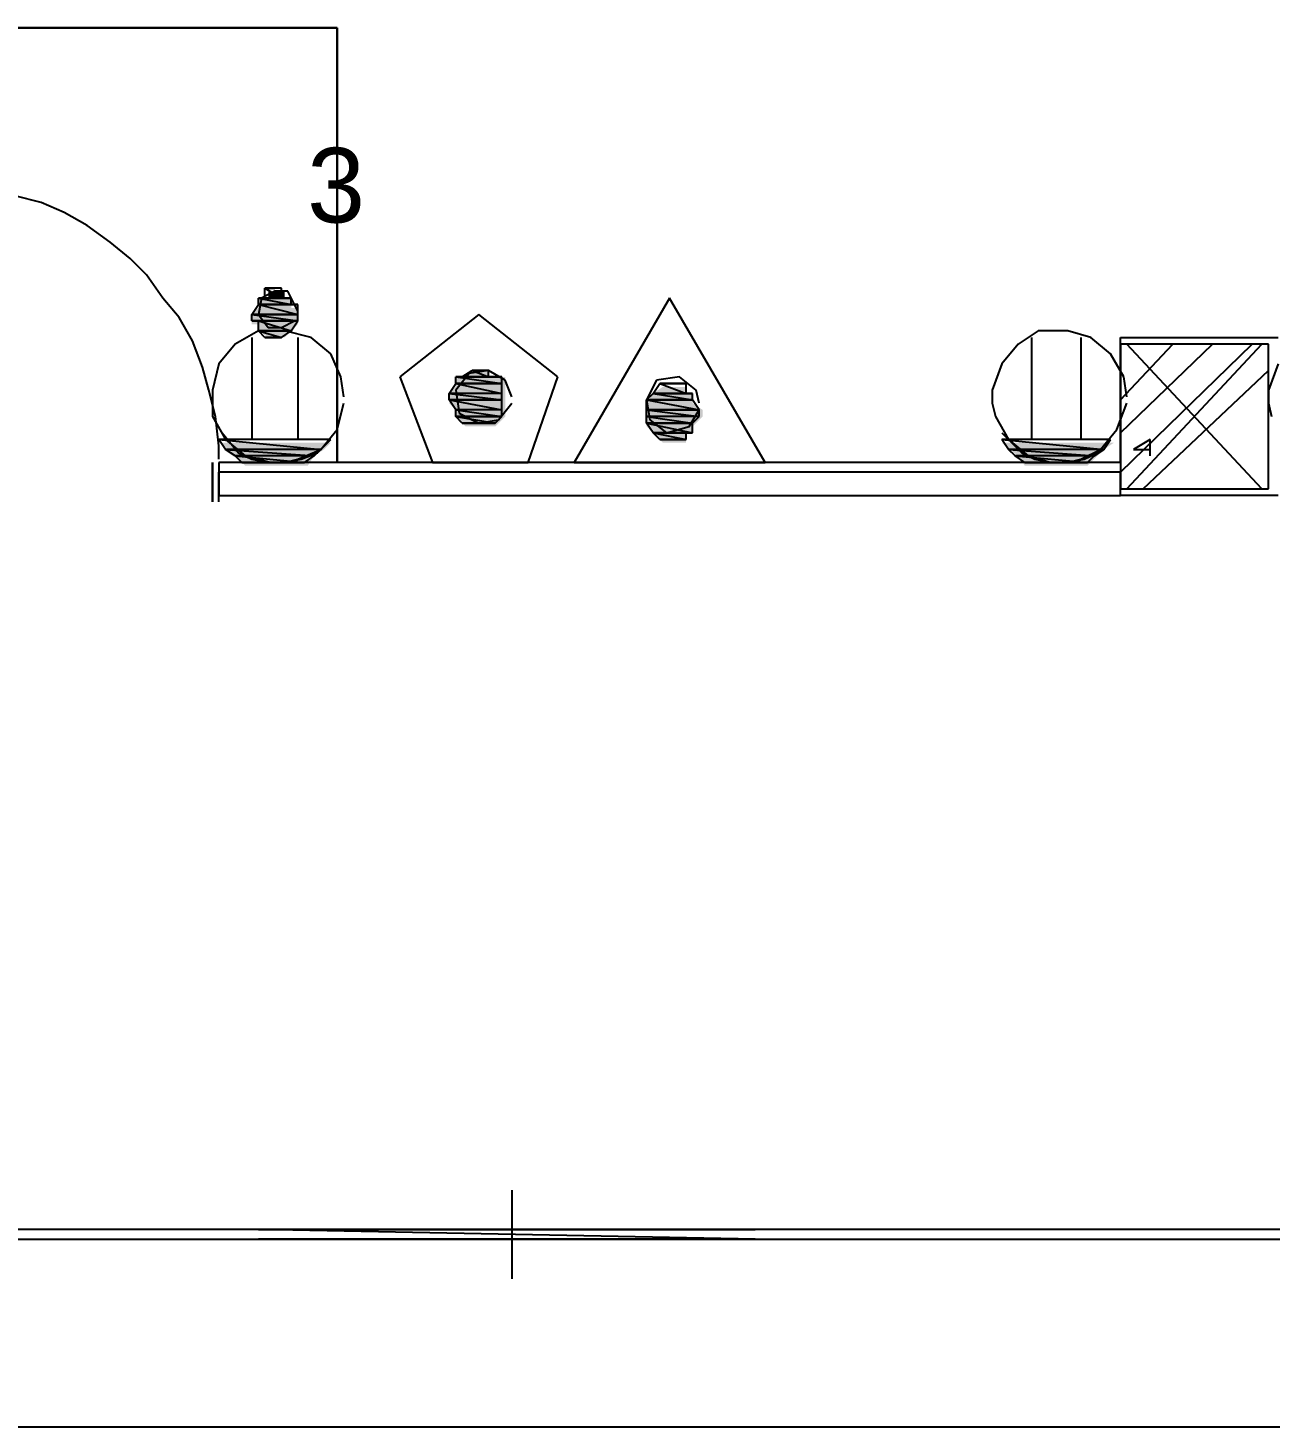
# Model space of a CAD drawing. Header units: millimetres. Extents: x 5 to 415, y 48 to 251.
# Drawn here: x 309.1 to 315.76, y 219.55 to 227.05 of the extents above; entities that cross this region are included whole.
import ezdxf

# ---------------------------------------------------------------- set-up
doc = ezdxf.new("R2010")
doc.units = ezdxf.units.MM
for name, color, linetype in [('H', 7, 'Continuous'), ('P', 7, 'Continuous'), ('T', 7, 'Continuous')]:
    doc.layers.add(name, color=color, linetype=linetype)

msp = doc.modelspace()

# ---------------------------------------------------------------- hatches: boundary and pattern name
at = {"layer": 'H', "linetype": 'Continuous'}
for points in [[(310.339, 225.548), (310.339, 225.601), (310.515, 225.601), (310.515, 225.548), (310.339, 225.548)], [(310.392, 225.601), (310.392, 225.637), (310.48, 225.637), (310.48, 225.601), (310.392, 225.601)], [(310.303, 225.513), (310.339, 225.548), (310.55, 225.548), (310.55, 225.513), (310.303, 225.513)], [(310.303, 225.46), (310.303, 225.513), (310.55, 225.513), (310.55, 225.46), (310.303, 225.46)], [(310.339, 225.425), (310.339, 225.46), (310.55, 225.46), (310.515, 225.425), (310.339, 225.425)], [(310.392, 225.39), (310.339, 225.425), (310.515, 225.425), (310.48, 225.39), (310.392, 225.39)], [(311.45, 225.178), (311.485, 225.213), (311.573, 225.213), (311.573, 225.178), (311.45, 225.178)], [(311.397, 225.125), (311.397, 225.178), (311.662, 225.178), (311.662, 225.125), (311.397, 225.125)], [(311.362, 225.09), (311.397, 225.125), (311.662, 225.125), (311.662, 225.09), (311.362, 225.09)], [(311.362, 225.037), (311.362, 225.09), (311.662, 225.09), (311.662, 225.037), (311.362, 225.037)], [(312.42, 225.037), (312.455, 225.09), (312.667, 225.09), (312.667, 225.037), (312.42, 225.037)], [(312.455, 225.09), (312.508, 225.125), (312.632, 225.125), (312.632, 225.09), (312.455, 225.09)], [(311.397, 225.002), (311.362, 225.037), (311.662, 225.037), (311.662, 225.002), (311.397, 225.002)], [(311.397, 224.966), (311.397, 225.002), (311.662, 225.002), (311.662, 224.966), (311.397, 224.966)], [(312.42, 225.002), (312.42, 225.037), (312.667, 225.037), (312.72, 225.002), (312.42, 225.002)], [(312.42, 224.966), (312.42, 225.002), (312.72, 225.002), (312.72, 224.966), (312.42, 224.966)], [(311.45, 224.913), (311.397, 224.966), (311.662, 224.966), (311.609, 224.913), (311.45, 224.913)], [(312.42, 224.913), (312.42, 224.966), (312.72, 224.966), (312.667, 224.913), (312.42, 224.913)], [(312.455, 224.878), (312.42, 224.913), (312.667, 224.913), (312.667, 224.878), (312.455, 224.878)], [(312.508, 224.825), (312.455, 224.878), (312.632, 224.878), (312.632, 224.825), (312.508, 224.825)], [(310.18, 224.79), (310.127, 224.825), (310.727, 224.825), (310.691, 224.79), (310.18, 224.79)], [(310.215, 224.755), (310.18, 224.79), (310.691, 224.79), (310.638, 224.755), (310.215, 224.755)], [(314.36, 224.79), (314.325, 224.825), (314.925, 224.825), (314.872, 224.79), (314.36, 224.79)], [(314.413, 224.755), (314.36, 224.79), (314.872, 224.79), (314.837, 224.755), (314.413, 224.755)], [(310.268, 224.702), (310.215, 224.755), (310.638, 224.755), (310.603, 224.702), (310.268, 224.702)], [(314.448, 224.702), (314.413, 224.755), (314.837, 224.755), (314.784, 224.702), (314.448, 224.702)]]:
    msp.add_hatch(color=256, dxfattribs=at).paths.add_polyline_path(points)

# ---------------------------------------------------------------- linework, layer by layer
at = {"layer": 'P'}
for points in [[(310.762, 227.048), (308.31, 227.048)], [(308.31, 227.048), (310.762, 227.048)], [(310.762, 224.719), (310.762, 227.048)], [(310.762, 227.048), (310.762, 224.719)], [(309.174, 226.113), (309.033, 226.148)], [(309.298, 226.06), (309.174, 226.113)], [(309.421, 225.989), (309.298, 226.06)], [(309.545, 225.901), (309.421, 225.989)], [(309.651, 225.813), (309.545, 225.901)], [(309.739, 225.725), (309.651, 225.813)], [(309.827, 225.601), (309.739, 225.725)], [(309.915, 225.496), (309.827, 225.601)], [(310.356, 225.601), (310.339, 225.513)], [(310.515, 225.601), (310.339, 225.601)], [(310.339, 225.601), (310.374, 225.601)], [(310.515, 225.601), (310.339, 225.601)], [(310.339, 225.601), (310.515, 225.601)], [(310.339, 225.601), (310.515, 225.601)], [(310.515, 225.601), (310.339, 225.601)], [(310.515, 225.601), (310.339, 225.601)], [(310.339, 225.601), (310.515, 225.566)], [(310.339, 225.601), (310.515, 225.566)], [(310.339, 225.566), (310.339, 225.601)], [(310.427, 225.637), (310.356, 225.601)], [(310.427, 225.654), (310.374, 225.654)], [(310.374, 225.654), (310.427, 225.654)], [(310.462, 225.654), (310.374, 225.654)], [(310.374, 225.654), (310.462, 225.601)], [(310.374, 225.654), (310.462, 225.601)], [(310.374, 225.601), (310.374, 225.654)], [(310.462, 225.601), (310.374, 225.601)], [(310.462, 225.601), (310.374, 225.601)], [(310.374, 225.601), (310.515, 225.601)], [(310.374, 225.601), (310.515, 225.601)], [(310.497, 225.637), (310.427, 225.637)], [(310.462, 225.654), (310.462, 225.654)], [(310.462, 225.654), (310.462, 225.654)], [(310.462, 225.601), (310.462, 225.654)], [(310.515, 225.601), (310.462, 225.601)], [(310.55, 225.531), (310.497, 225.637)], [(310.515, 225.601), (310.515, 225.601)], [(310.515, 225.601), (310.515, 225.601)], [(310.515, 225.566), (310.515, 225.601)], [(312.543, 225.601), (312.032, 224.719)], [(313.055, 224.719), (312.543, 225.601)], [(310.303, 225.513), (310.339, 225.566)], [(310.55, 225.513), (310.303, 225.513)], [(310.55, 225.513), (310.303, 225.513)], [(310.303, 225.513), (310.55, 225.513)], [(310.303, 225.513), (310.55, 225.513)], [(310.55, 225.513), (310.303, 225.513)], [(310.55, 225.513), (310.303, 225.513)], [(310.303, 225.513), (310.55, 225.478)], [(310.303, 225.513), (310.55, 225.478)], [(310.303, 225.478), (310.303, 225.513)], [(310.515, 225.566), (310.339, 225.566)], [(310.55, 225.566), (310.339, 225.566)], [(310.339, 225.566), (310.55, 225.566)], [(310.55, 225.566), (310.339, 225.566)], [(310.339, 225.566), (310.515, 225.566)], [(310.55, 225.566), (310.339, 225.566)], [(310.339, 225.566), (310.55, 225.513)], [(310.339, 225.566), (310.55, 225.513)], [(310.339, 225.513), (310.392, 225.443)], [(310.515, 225.566), (310.55, 225.566)], [(310.55, 225.513), (310.55, 225.566)], [(310.55, 225.513), (310.55, 225.513)], [(310.55, 225.513), (310.55, 225.513)], [(310.55, 225.478), (310.55, 225.513)], [(311.52, 225.513), (311.097, 225.178)], [(311.944, 225.178), (311.52, 225.513)], [(309.986, 225.372), (309.915, 225.496)], [(310.55, 225.478), (310.303, 225.478)], [(310.55, 225.478), (310.303, 225.478)], [(310.303, 225.478), (310.339, 225.478)], [(310.303, 225.478), (310.55, 225.478)], [(310.55, 225.478), (310.303, 225.478)], [(310.339, 225.478), (310.55, 225.478)], [(310.55, 225.478), (310.339, 225.478)], [(310.339, 225.478), (310.515, 225.425)], [(310.339, 225.478), (310.515, 225.425)], [(310.339, 225.425), (310.339, 225.478)], [(310.392, 225.443), (310.462, 225.443)], [(310.462, 225.443), (310.533, 225.478)], [(310.515, 225.425), (310.55, 225.478)], [(310.55, 225.478), (310.55, 225.478)], [(310.039, 225.231), (309.986, 225.372)], [(310.339, 225.425), (310.215, 225.354)], [(310.339, 225.425), (310.215, 225.354)], [(310.303, 225.39), (310.303, 224.843)], [(310.409, 225.425), (310.339, 225.425)], [(310.409, 225.425), (310.339, 225.425)], [(310.515, 225.425), (310.339, 225.425)], [(310.515, 225.425), (310.339, 225.425)], [(310.339, 225.425), (310.515, 225.425)], [(310.339, 225.425), (310.515, 225.425)], [(310.515, 225.425), (310.339, 225.425)], [(310.515, 225.425), (310.339, 225.425)], [(310.339, 225.425), (310.515, 225.425)], [(310.515, 225.425), (310.339, 225.425)], [(310.339, 225.425), (310.515, 225.425)], [(310.515, 225.425), (310.339, 225.425)], [(310.339, 225.425), (310.462, 225.39)], [(310.339, 225.425), (310.462, 225.39)], [(310.374, 225.39), (310.339, 225.425)], [(310.462, 225.39), (310.374, 225.39)], [(310.462, 225.39), (310.374, 225.39)], [(310.374, 225.39), (310.462, 225.39)], [(310.374, 225.39), (310.462, 225.39)], [(310.462, 225.39), (310.374, 225.39)], [(310.427, 225.39), (310.374, 225.39)], [(310.374, 225.39), (310.427, 225.39)], [(310.48, 225.425), (310.409, 225.425)], [(310.48, 225.425), (310.409, 225.425)], [(310.427, 225.39), (310.462, 225.39)], [(310.462, 225.39), (310.427, 225.39)], [(310.462, 225.39), (310.515, 225.425)], [(310.462, 225.39), (310.462, 225.39)], [(310.462, 225.39), (310.462, 225.39)], [(310.621, 225.39), (310.48, 225.425)], [(310.621, 225.39), (310.48, 225.425)], [(310.515, 225.425), (310.515, 225.425)], [(310.515, 225.425), (310.515, 225.425)], [(310.515, 225.425), (310.515, 225.425)], [(310.55, 225.39), (310.55, 224.843)], [(310.727, 225.302), (310.621, 225.39)], [(310.727, 225.302), (310.621, 225.39)], [(314.519, 225.425), (314.413, 225.354)], [(314.519, 225.425), (314.413, 225.354)], [(314.484, 225.39), (314.484, 224.843)], [(314.59, 225.425), (314.519, 225.425)], [(314.59, 225.425), (314.519, 225.425)], [(314.678, 225.425), (314.59, 225.425)], [(314.678, 225.425), (314.59, 225.425)], [(314.801, 225.39), (314.678, 225.425)], [(314.801, 225.39), (314.678, 225.425)], [(314.748, 225.39), (314.748, 224.843)], [(314.907, 225.302), (314.801, 225.39)], [(314.907, 225.302), (314.801, 225.39)], [(314.96, 224.719), (314.96, 225.39)], [(314.96, 225.39), (315.807, 225.39)], [(310.215, 225.354), (310.127, 225.249)], [(310.215, 225.354), (310.127, 225.249)], [(310.78, 225.178), (310.727, 225.302)], [(310.78, 225.178), (310.727, 225.302)], [(314.413, 225.354), (314.325, 225.249)], [(314.413, 225.354), (314.325, 225.249)], [(314.978, 225.178), (314.907, 225.302)], [(314.978, 225.178), (314.907, 225.302)], [(314.96, 225.055), (315.242, 225.354)], [(314.96, 224.878), (315.454, 225.354)], [(314.96, 224.667), (315.666, 225.354)], [(314.96, 225.354), (314.96, 224.578)], [(315.754, 225.354), (314.96, 225.354)], [(315.718, 224.578), (314.995, 225.354)], [(314.995, 224.578), (315.718, 225.354)], [(315.754, 224.578), (315.754, 225.354)], [(310.074, 225.108), (310.039, 225.231)], [(310.127, 225.249), (310.092, 225.108)], [(310.127, 225.249), (310.092, 225.108)], [(311.432, 225.178), (311.485, 225.213)], [(311.573, 225.213), (311.468, 225.196)], [(311.52, 225.213), (311.485, 225.213)], [(311.485, 225.213), (311.52, 225.213)], [(311.573, 225.213), (311.485, 225.213)], [(311.485, 225.213), (311.573, 225.178)], [(311.485, 225.213), (311.573, 225.178)], [(311.662, 225.16), (311.573, 225.213)], [(311.573, 225.213), (311.573, 225.213)], [(311.573, 225.213), (311.573, 225.213)], [(311.573, 225.178), (311.573, 225.213)], [(314.325, 225.249), (314.272, 225.108)], [(314.325, 225.249), (314.272, 225.108)], [(315.083, 224.578), (315.754, 225.213)], [(315.807, 225.249), (315.754, 225.108)], [(315.807, 225.249), (315.754, 225.108)], [(310.797, 225.072), (310.78, 225.178)], [(310.797, 225.072), (310.78, 225.178)], [(311.097, 225.178), (311.273, 224.719)], [(311.362, 225.09), (311.397, 225.143)], [(311.468, 225.196), (311.397, 225.108)], [(311.644, 225.178), (311.397, 225.178)], [(311.397, 225.178), (311.432, 225.178)], [(311.644, 225.178), (311.397, 225.178)], [(311.397, 225.178), (311.644, 225.143)], [(311.397, 225.178), (311.644, 225.143)], [(311.397, 225.143), (311.397, 225.178)], [(311.644, 225.143), (311.397, 225.143)], [(311.644, 225.143), (311.397, 225.143)], [(311.397, 225.143), (311.644, 225.143)], [(311.397, 225.143), (311.644, 225.143)], [(311.644, 225.143), (311.397, 225.143)], [(311.644, 225.143), (311.397, 225.143)], [(311.397, 225.143), (311.644, 225.09)], [(311.397, 225.143), (311.644, 225.09)], [(311.573, 225.178), (311.432, 225.178)], [(311.609, 225.178), (311.432, 225.178)], [(311.432, 225.178), (311.609, 225.178)], [(311.609, 225.178), (311.432, 225.178)], [(311.432, 225.178), (311.573, 225.178)], [(311.609, 225.178), (311.432, 225.178)], [(311.432, 225.178), (311.644, 225.178)], [(311.432, 225.178), (311.644, 225.178)], [(311.573, 225.178), (311.609, 225.178)], [(311.644, 225.178), (311.609, 225.178)], [(311.644, 225.143), (311.644, 225.178)], [(311.644, 225.143), (311.644, 225.143)], [(311.644, 225.143), (311.644, 225.143)], [(311.644, 225.09), (311.644, 225.143)], [(311.697, 225.072), (311.662, 225.16)], [(311.785, 224.719), (311.944, 225.178)], [(312.473, 225.16), (312.42, 225.055)], [(312.455, 225.09), (312.491, 225.143)], [(312.596, 225.178), (312.473, 225.16)], [(312.543, 225.143), (312.491, 225.143)], [(312.491, 225.143), (312.543, 225.143)], [(312.632, 225.143), (312.491, 225.143)], [(312.491, 225.143), (312.632, 225.143)], [(312.632, 225.143), (312.491, 225.143)], [(312.491, 225.143), (312.579, 225.143)], [(312.632, 225.143), (312.491, 225.143)], [(312.491, 225.143), (312.632, 225.09)], [(312.491, 225.143), (312.632, 225.09)], [(312.579, 225.143), (312.579, 225.143)], [(312.579, 225.143), (312.579, 225.143)], [(312.579, 225.143), (312.632, 225.143)], [(312.685, 225.108), (312.596, 225.178)], [(312.632, 225.09), (312.632, 225.143)], [(314.995, 225.072), (314.978, 225.178)], [(314.995, 225.072), (314.978, 225.178)], [(310.109, 224.966), (310.074, 225.108)], [(310.092, 225.108), (310.092, 225.037)], [(310.092, 225.108), (310.092, 225.037)], [(311.644, 225.09), (311.362, 225.09)], [(311.644, 225.09), (311.362, 225.09)], [(311.362, 225.09), (311.644, 225.055)], [(311.362, 225.09), (311.644, 225.055)], [(311.362, 225.055), (311.362, 225.09)], [(311.397, 225.108), (311.415, 224.984)], [(311.644, 225.055), (311.644, 225.09)], [(312.42, 225.055), (312.455, 225.09)], [(312.632, 225.09), (312.455, 225.09)], [(312.667, 225.09), (312.455, 225.09)], [(312.455, 225.09), (312.667, 225.09)], [(312.667, 225.09), (312.455, 225.09)], [(312.455, 225.09), (312.632, 225.09)], [(312.667, 225.09), (312.455, 225.09)], [(312.455, 225.09), (312.667, 225.055)], [(312.455, 225.09), (312.667, 225.055)], [(312.632, 225.09), (312.667, 225.09)], [(312.667, 225.055), (312.667, 225.09)], [(312.702, 225.037), (312.685, 225.108)], [(314.272, 225.108), (314.272, 225.037)], [(314.272, 225.108), (314.272, 225.037)], [(315.754, 225.108), (315.754, 225.037)], [(315.754, 225.108), (315.754, 225.037)], [(310.092, 225.037), (310.092, 224.966)], [(310.092, 225.037), (310.092, 224.966)], [(310.762, 224.896), (310.797, 225.037)], [(310.762, 224.896), (310.797, 225.037)], [(311.644, 225.055), (311.362, 225.055)], [(311.644, 225.055), (311.362, 225.055)], [(311.362, 225.055), (311.644, 225.055)], [(311.362, 225.055), (311.644, 225.055)], [(311.644, 225.055), (311.362, 225.055)], [(311.644, 225.055), (311.362, 225.055)], [(311.362, 225.055), (311.644, 225.002)], [(311.362, 225.055), (311.644, 225.002)], [(311.397, 225.002), (311.362, 225.055)], [(311.644, 225.002), (311.397, 225.002)], [(311.644, 225.002), (311.397, 225.002)], [(311.397, 225.002), (311.644, 224.966)], [(311.397, 225.002), (311.644, 224.966)], [(311.397, 224.966), (311.397, 225.002)], [(311.626, 224.949), (311.697, 225.037)], [(311.644, 225.055), (311.644, 225.055)], [(311.644, 225.055), (311.644, 225.055)], [(311.644, 225.002), (311.644, 225.055)], [(311.644, 224.966), (311.644, 225.002)], [(312.42, 225.055), (312.438, 224.949)], [(312.667, 225.055), (312.42, 225.055)], [(312.667, 225.055), (312.42, 225.055)], [(312.42, 225.055), (312.667, 225.055)], [(312.42, 225.055), (312.667, 225.055)], [(312.667, 225.055), (312.42, 225.055)], [(312.667, 225.055), (312.42, 225.055)], [(312.42, 225.055), (312.702, 225.002)], [(312.42, 225.055), (312.702, 225.002)], [(312.42, 225.002), (312.42, 225.055)], [(312.702, 225.002), (312.42, 225.002)], [(312.702, 225.002), (312.42, 225.002)], [(312.42, 225.002), (312.702, 225.002)], [(312.42, 225.002), (312.702, 225.002)], [(312.702, 225.002), (312.42, 225.002)], [(312.702, 225.002), (312.42, 225.002)], [(312.42, 225.002), (312.702, 224.966)], [(312.42, 225.002), (312.702, 224.966)], [(312.42, 224.966), (312.42, 225.002)], [(312.649, 224.913), (312.702, 225.002)], [(312.667, 225.055), (312.667, 225.055)], [(312.667, 225.055), (312.667, 225.055)], [(312.702, 225.002), (312.667, 225.055)], [(312.702, 225.002), (312.702, 225.002)], [(312.702, 225.002), (312.702, 225.002)], [(312.702, 224.966), (312.702, 225.002)], [(314.272, 225.037), (314.29, 224.966)], [(314.272, 225.037), (314.29, 224.966)], [(314.942, 224.896), (314.995, 225.037)], [(314.942, 224.896), (314.995, 225.037)], [(315.754, 225.037), (315.771, 224.966)], [(315.754, 225.037), (315.771, 224.966)], [(310.092, 224.966), (310.162, 224.843)], [(310.092, 224.966), (310.162, 224.843)], [(310.127, 224.808), (310.109, 224.966)], [(311.644, 224.966), (311.397, 224.966)], [(311.644, 224.966), (311.397, 224.966)], [(311.397, 224.966), (311.644, 224.966)], [(311.397, 224.966), (311.644, 224.966)], [(311.644, 224.966), (311.397, 224.966)], [(311.644, 224.966), (311.397, 224.966)], [(311.397, 224.966), (311.609, 224.931)], [(311.397, 224.966), (311.609, 224.931)], [(311.432, 224.931), (311.397, 224.966)], [(311.415, 224.984), (311.52, 224.931)], [(311.609, 224.931), (311.432, 224.931)], [(311.573, 224.931), (311.432, 224.931)], [(311.432, 224.931), (311.573, 224.931)], [(311.573, 224.931), (311.432, 224.931)], [(311.432, 224.931), (311.609, 224.931)], [(311.573, 224.931), (311.432, 224.931)], [(311.432, 224.931), (311.573, 224.931)], [(311.432, 224.931), (311.573, 224.931)], [(311.485, 224.931), (311.432, 224.931)], [(311.573, 224.931), (311.485, 224.931)], [(311.52, 224.931), (311.485, 224.931)], [(311.485, 224.931), (311.52, 224.931)], [(311.52, 224.931), (311.626, 224.949)], [(311.52, 224.931), (311.573, 224.931)], [(311.573, 224.931), (311.52, 224.931)], [(311.609, 224.931), (311.573, 224.931)], [(311.573, 224.931), (311.573, 224.931)], [(311.609, 224.931), (311.644, 224.966)], [(311.644, 224.966), (311.644, 224.966)], [(311.644, 224.966), (311.644, 224.966)], [(312.702, 224.966), (312.42, 224.966)], [(312.702, 224.966), (312.42, 224.966)], [(312.42, 224.966), (312.667, 224.931)], [(312.42, 224.966), (312.667, 224.931)], [(312.42, 224.931), (312.42, 224.966)], [(312.667, 224.931), (312.42, 224.931)], [(312.667, 224.931), (312.42, 224.931)], [(312.42, 224.931), (312.667, 224.931)], [(312.42, 224.931), (312.667, 224.931)], [(312.667, 224.931), (312.42, 224.931)], [(312.667, 224.931), (312.42, 224.931)], [(312.42, 224.931), (312.667, 224.878)], [(312.42, 224.931), (312.667, 224.878)], [(312.455, 224.878), (312.42, 224.931)], [(312.438, 224.949), (312.526, 224.878)], [(312.526, 224.878), (312.649, 224.913)], [(312.667, 224.931), (312.702, 224.966)], [(312.667, 224.931), (312.667, 224.931)], [(312.667, 224.931), (312.667, 224.931)], [(312.667, 224.878), (312.667, 224.931)], [(314.29, 224.966), (314.36, 224.843)], [(314.29, 224.966), (314.36, 224.843)], [(310.727, 224.843), (310.127, 224.843)], [(310.127, 224.843), (310.674, 224.79)], [(310.127, 224.843), (310.674, 224.79)], [(310.162, 224.79), (310.127, 224.843)], [(310.727, 224.843), (310.127, 224.843)], [(310.145, 224.878), (310.233, 224.772)], [(310.162, 224.843), (310.268, 224.755)], [(310.162, 224.843), (310.268, 224.755)], [(310.656, 224.772), (310.727, 224.843)], [(310.674, 224.79), (310.762, 224.896)], [(310.674, 224.79), (310.762, 224.896)], [(310.674, 224.79), (310.727, 224.843)], [(312.667, 224.878), (312.455, 224.878)], [(312.632, 224.878), (312.455, 224.878)], [(312.455, 224.878), (312.632, 224.878)], [(312.632, 224.878), (312.455, 224.878)], [(312.455, 224.878), (312.667, 224.878)], [(312.632, 224.878), (312.455, 224.878)], [(312.455, 224.878), (312.632, 224.843)], [(312.455, 224.878), (312.632, 224.843)], [(312.491, 224.843), (312.455, 224.878)], [(312.632, 224.843), (312.491, 224.843)], [(312.579, 224.843), (312.491, 224.843)], [(312.491, 224.843), (312.579, 224.843)], [(312.579, 224.843), (312.491, 224.843)], [(312.491, 224.843), (312.632, 224.843)], [(312.579, 224.843), (312.491, 224.843)], [(312.491, 224.843), (312.579, 224.843)], [(312.491, 224.843), (312.579, 224.843)], [(312.543, 224.843), (312.491, 224.843)], [(312.579, 224.843), (312.543, 224.843)], [(312.632, 224.843), (312.579, 224.843)], [(312.579, 224.843), (312.579, 224.843)], [(312.667, 224.878), (312.632, 224.878)], [(312.632, 224.843), (312.632, 224.878)], [(314.325, 224.878), (314.431, 224.772)], [(314.907, 224.843), (314.325, 224.843)], [(314.325, 224.843), (314.872, 224.79)], [(314.325, 224.843), (314.872, 224.79)], [(314.36, 224.79), (314.325, 224.843)], [(314.907, 224.843), (314.325, 224.843)], [(314.36, 224.843), (314.466, 224.755)], [(314.36, 224.843), (314.466, 224.755)], [(314.837, 224.772), (314.907, 224.843)], [(314.854, 224.79), (314.942, 224.896)], [(314.854, 224.79), (314.942, 224.896)], [(314.872, 224.79), (314.907, 224.843)], [(315.119, 224.843), (315.031, 224.79)], [(315.119, 224.755), (315.119, 224.843)], [(310.127, 224.737), (310.127, 224.808)], [(310.674, 224.79), (310.162, 224.79)], [(310.674, 224.79), (310.162, 224.79)], [(310.162, 224.79), (310.638, 224.755)], [(310.162, 224.79), (310.638, 224.755)], [(310.215, 224.755), (310.162, 224.79)], [(310.233, 224.772), (310.303, 224.737)], [(310.55, 224.737), (310.674, 224.79)], [(310.55, 224.737), (310.674, 224.79)], [(310.568, 224.737), (310.656, 224.772)], [(310.638, 224.755), (310.674, 224.79)], [(314.872, 224.79), (314.36, 224.79)], [(314.872, 224.79), (314.36, 224.79)], [(314.36, 224.79), (314.819, 224.755)], [(314.36, 224.79), (314.819, 224.755)], [(314.396, 224.755), (314.36, 224.79)], [(314.431, 224.772), (314.501, 224.737)], [(314.748, 224.737), (314.854, 224.79)], [(314.748, 224.737), (314.854, 224.79)], [(314.766, 224.737), (314.837, 224.772)], [(314.819, 224.755), (314.872, 224.79)], [(315.031, 224.79), (315.119, 224.79)], [(310.092, 224.719), (310.092, 224.631)], [(310.092, 224.631), (310.092, 224.719)], [(314.96, 224.719), (310.127, 224.719)], [(310.127, 224.719), (310.127, 224.543)], [(310.638, 224.755), (310.215, 224.755)], [(310.638, 224.755), (310.215, 224.755)], [(310.215, 224.755), (310.586, 224.719)], [(310.215, 224.755), (310.586, 224.719)], [(310.25, 224.719), (310.215, 224.755)], [(310.586, 224.719), (310.25, 224.719)], [(310.586, 224.719), (310.25, 224.719)], [(310.25, 224.719), (310.515, 224.719)], [(310.25, 224.719), (310.515, 224.719)], [(310.339, 224.719), (310.25, 224.719)], [(310.268, 224.755), (310.409, 224.719)], [(310.268, 224.755), (310.409, 224.719)], [(310.303, 224.737), (310.392, 224.719)], [(310.515, 224.719), (310.339, 224.719)], [(310.515, 224.719), (310.339, 224.719)], [(310.339, 224.719), (310.462, 224.719)], [(310.339, 224.719), (310.462, 224.719)], [(310.374, 224.719), (310.339, 224.719)], [(310.462, 224.719), (310.374, 224.719)], [(310.392, 224.719), (310.48, 224.719)], [(310.409, 224.719), (310.48, 224.719)], [(310.409, 224.719), (310.48, 224.719)], [(310.462, 224.719), (310.515, 224.719)], [(310.48, 224.719), (310.55, 224.737)], [(310.48, 224.719), (310.55, 224.737)], [(310.48, 224.719), (310.568, 224.737)], [(310.515, 224.719), (310.586, 224.719)], [(310.586, 224.719), (310.638, 224.755)], [(311.273, 224.719), (311.785, 224.719)], [(312.032, 224.719), (313.055, 224.719)], [(314.819, 224.755), (314.396, 224.755)], [(314.819, 224.755), (314.396, 224.755)], [(314.396, 224.755), (314.784, 224.719)], [(314.396, 224.755), (314.784, 224.719)], [(314.448, 224.719), (314.396, 224.755)], [(314.784, 224.719), (314.448, 224.719)], [(314.784, 224.719), (314.448, 224.719)], [(314.448, 224.719), (314.695, 224.719)], [(314.448, 224.719), (314.695, 224.719)], [(314.537, 224.719), (314.448, 224.719)], [(314.466, 224.755), (314.59, 224.719)], [(314.466, 224.755), (314.59, 224.719)], [(314.501, 224.737), (314.59, 224.719)], [(314.695, 224.719), (314.537, 224.719)], [(314.695, 224.719), (314.537, 224.719)], [(314.537, 224.719), (314.66, 224.719)], [(314.537, 224.719), (314.66, 224.719)], [(314.572, 224.719), (314.537, 224.719)], [(314.66, 224.719), (314.572, 224.719)], [(314.59, 224.719), (314.678, 224.719)], [(314.59, 224.719), (314.678, 224.719)], [(314.59, 224.719), (314.678, 224.719)], [(314.66, 224.719), (314.695, 224.719)], [(314.678, 224.719), (314.748, 224.737)], [(314.678, 224.719), (314.748, 224.737)], [(314.678, 224.719), (314.766, 224.737)], [(314.695, 224.719), (314.784, 224.719)], [(314.784, 224.719), (314.819, 224.755)], [(310.092, 224.631), (310.092, 224.508)], [(310.092, 224.508), (310.092, 224.631)], [(314.96, 224.667), (310.127, 224.667)], [(310.127, 224.578), (310.127, 224.667)], [(310.127, 224.667), (310.127, 224.578)], [(310.127, 224.578), (310.127, 224.667)], [(310.127, 224.667), (310.127, 224.578)], [(310.127, 224.578), (310.127, 224.667)], [(310.127, 224.578), (310.127, 224.667)], [(310.127, 224.508), (310.127, 224.667)], [(310.127, 224.667), (310.127, 224.543)], [(310.127, 224.578), (310.127, 224.667)], [(314.96, 224.543), (314.96, 224.667)], [(310.127, 224.543), (314.96, 224.543)], [(310.127, 224.543), (314.96, 224.543)], [(314.96, 224.578), (315.754, 224.578)], [(315.807, 224.543), (314.96, 224.543)], [(311.697, 220.821), (311.697, 220.345)], [(393.982, 220.61), (308.134, 220.61)], [(366.007, 220.61), (308.134, 220.61)], [(310.339, 220.61), (313.002, 220.61)], [(313.002, 220.61), (310.339, 220.61)], [(313.002, 220.557), (310.339, 220.61)], [(312.914, 220.61), (310.427, 220.61)], [(308.134, 220.557), (365.831, 220.557)], [(313.002, 220.557), (310.339, 220.557)], [(310.339, 220.557), (313.002, 220.557)], [(310.339, 220.557), (313.002, 220.557)], [(358.599, 219.551), (115.094, 219.551)]]:
    msp.add_lwpolyline(points, dxfattribs=at)

# ---------------------------------------------------------------- texts
at = {"layer": 'T', "insert": (310.6, 226), "char_height": 0.4, "attachment_point": 7}
msp.add_mtext('{\\fArial|b0|i0|c0|p18;3}', dxfattribs=at)

doc.saveas('drawing.dxf')
